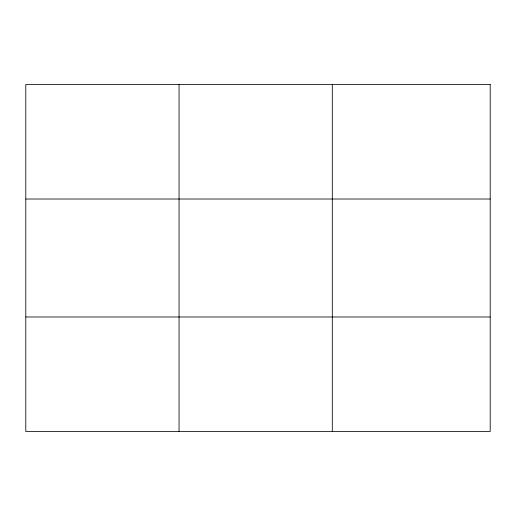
<?xml version="1.0" encoding="UTF-8"?>
<svg xmlns="http://www.w3.org/2000/svg" width="516" height="516" viewBox="0 0 516 516"><rect width="100%" height="100%" fill="white"/><g stroke="black" fill="none" stroke-linecap="round" stroke-linejoin="round"><path stroke-width="0.77" d="M179.052 431.486L179.052 84.514M332.304 431.486L332.304 84.514M25.8 199.015L490.2 199.015M25.8 316.985L490.2 316.985M490.2 84.514L490.2 431.486L25.8 431.486L25.8 84.514L490.2 84.514"/></g></svg>
